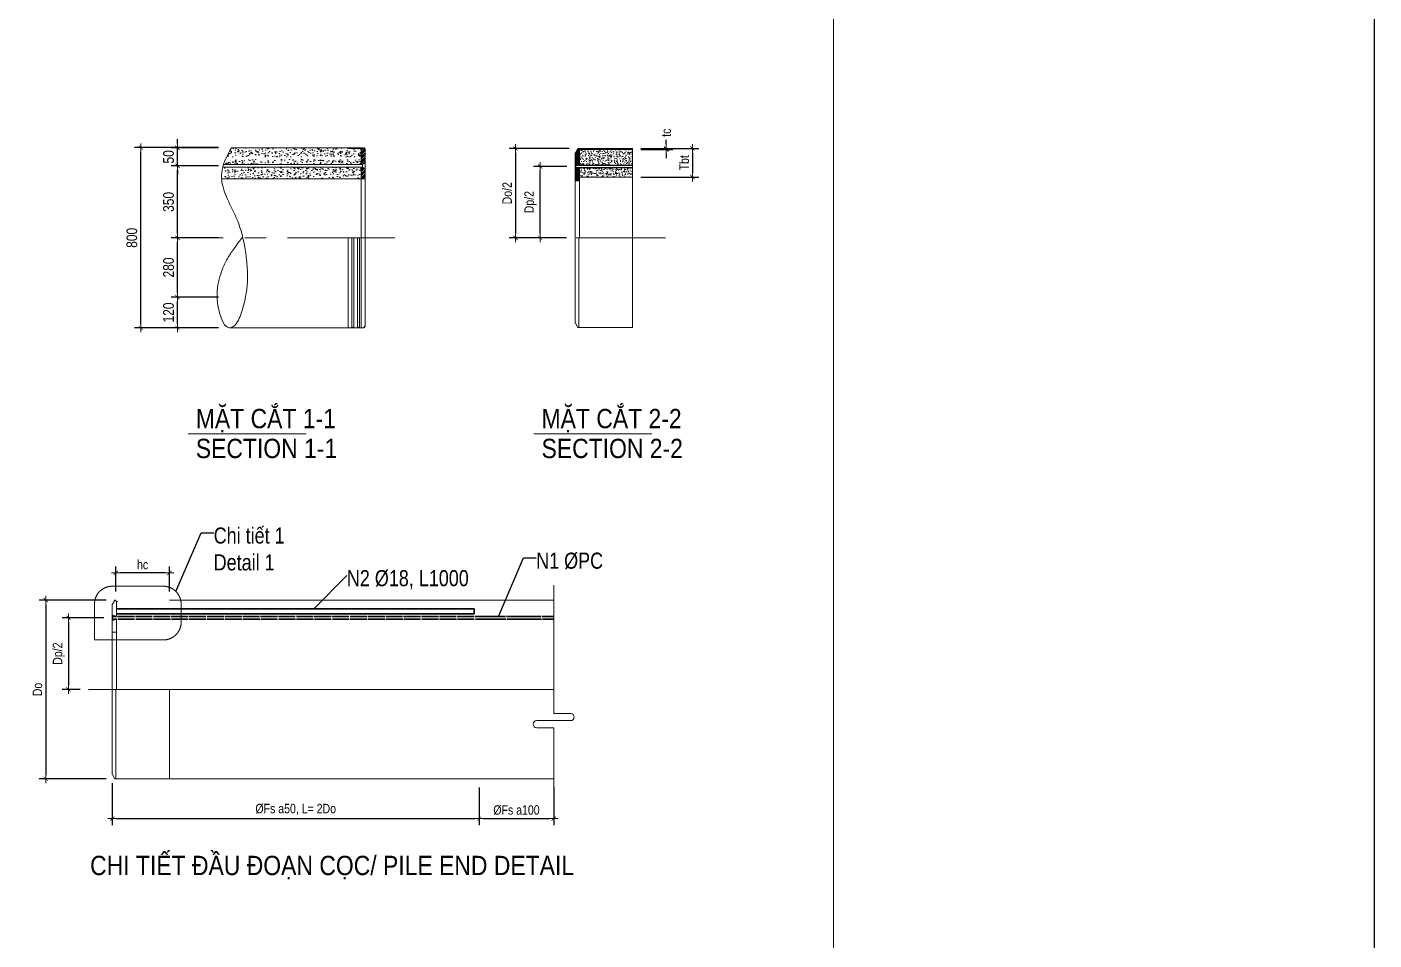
# Model space of a CAD drawing. Header units: millimetres. Extents: x -2123450 to -961021, y -260876 to 649159.
# Drawn here: x -1603389 to -1571989, y -90644 to -69372 of the extents above; entities that cross this region are included whole.
import ezdxf
from ezdxf.enums import TextEntityAlignment as Align

# ---------------------------------------------------------------- set-up
doc = ezdxf.new("R2010")
doc.units = ezdxf.units.MM
doc.header["$LTSCALE"] = 1000
doc.header["$MEASUREMENT"] = 0
doc.header["$PDMODE"] = 66
for name, pattern in [('CENTER2', [1.125, 0.75, -0.125, 0.125, -0.125]), ('CENTERX2', [4, 2.5, -0.5, 0.5, -0.5]), ('HIDDEN', [0.375, 0.25, -0.125]), ('HIDDEN2', [4.7625, 3.175, -1.5875])]:
    doc.linetypes.add(name, pattern=pattern)
doc.layers.get('0').update_dxf_attribs({"linetype": 'CONTINUOUS'})
doc.layers.get('DEFPOINTS').update_dxf_attribs({"linetype": 'CONTINUOUS'})
for name, color, linetype, lineweight in [('1.NET BAO-F', 3, 'CONTINUOUS', 20), ('4.DIM-F', 1, 'CONTINUOUS', 15), ('9.NET MANH-F', 9, 'CONTINUOUS', 15), ('NDC_S_AXIS', 5, 'CENTER2', 15), ('NDC_S_BREAK-LINE', 1, 'CONTINUOUS', 15), ('NDC_S_CONTINUOUS', 3, 'CONTINUOUS', 20), ('NDC_S_DIM', 1, 'CONTINUOUS', 9), ('NDC_S_HATCH MATERIAL', 8, 'CONTINUOUS', 13), ('NDC_S_REBAR', 4, 'CONTINUOUS', 35), ('NDC_S_VN TEXT', 7, 'CONTINUOUS', 9), ('Thep', 1, 'CONTINUOUS', 30), ('Thep dai', 3, 'CONTINUOUS', 30)]:
    doc.layers.add(name, color=color, linetype=linetype, lineweight=lineweight)
doc.layers.add('NDC_S-COLUMN', color=3, linetype='CONTINUOUS')
doc.styles.add('NDC_ARIAL', font='arial.ttf', dxfattribs={"width": 0.8})
doc.dimstyles.new('DIM', dxfattribs={"dimtxt": 0.03, "dimasz": 0.035, "dimexe": 0.03, "dimexo": 0.03, "dimgap": 0.005, "dimtad": 1, "dimdec": 0, "dimlfac": 10000, "dimzin": 0, "dimdsep": 46, "dimtxsty": 'NDC_ARIAL', "dimblk": 'DOTSMALL', "dimcen": 0.05, "dimclrd": 1, "dimclre": 1, "dimadec": 0, "dimazin": 0, "dimtfac": 1, "dimtdec": 0, "dimtofl": 0, "dimtmove": 0, "dimatfit": 3, "dimfxl": 0.03, "dimtolj": 1, "dimtzin": 0, "dimarcsym": 0})
doc.dimstyles.new('NDC_1-100', dxfattribs={"dimscale": 100, "dimtxt": 2.2, "dimasz": 1, "dimexe": 1.5, "dimexo": 2, "dimgap": 0.8, "dimtad": 1, "dimdec": 0, "dimdsep": 46, "dimtxsty": 'NDC_ARIAL', "dimblk": 'DIMMARK', "dimcen": 49999.938995, "dimdle": 1.5, "dimclrd": 1, "dimclre": 1, "dimclrt": 3, "dimadec": 0, "dimazin": 0, "dimtfac": 1, "dimtdec": 0, "dimtix": 1, "dimtmove": 2, "dimatfit": 3, "dimfxl": 1, "dimarcsym": 0})
doc.dimstyles.new('NDC_1-25(25)', dxfattribs={"dimscale": 100, "dimtxt": 2.5, "dimasz": 1, "dimexe": 1.5, "dimexo": 0, "dimgap": 0.8, "dimtad": 1, "dimdec": 0, "dimlfac": 0.25, "dimdsep": 46, "dimtxsty": 'NDC_ARIAL', "dimblk": 'DIMMARK', "dimcen": 49999.938995, "dimdle": 1.5, "dimclrd": 1, "dimclre": 1, "dimclrt": 3, "dimadec": 0, "dimazin": 0, "dimtfac": 1, "dimtdec": 0, "dimtix": 1, "dimtmove": 2, "dimatfit": 3, "dimfxl": 1, "dimarcsym": 0})
pattern_1 = [(50, (-1810031.6, -92172.24), (214.93242, -18.80415), [22.47432, -247.21747]), (355, (-1810031.6, -92172.24), (-41.57788, 225.40004), [17.97945, -197.77397]), (100.4514, (-1810013.7, -92173.81), (173.3547, 206.59575), [19.10023, -210.10252]), (46.1842, (-1810031.6, -92112.3), (319.80682, -49.59902), [33.71147, -370.8262]), (96.6356, (-1810004.95, -92116.45), (280.0787, 291.90176), [28.65034, -315.1537]), (351.1842, (-1810031.6, -92112.3), (280.0785, 291.902), [26.9692, -296.66096]), (21, (-1810001.64, -92127.3), (178.8677, -120.64778), [22.47432, -247.21747]), (326, (-1810001.64, -92127.3), (72.91127, 217.29667), [17.97945, -197.77397]), (71.4514, (-1809986.73, -92137.35), (251.77904, 96.6487), [19.10023, -210.10252]), (37.5, (-1810031.6, -92172.245), (3.643792, 99.754151), [0, -195.37671, 0, -200.77055, 0, -198.523116]), (7.5, (-1810031.6, -92172.24), (78.83077, 118.18844), [0, -114.46918, 0, -190.88185, 0, -75.66353]), (327.5, (-1810098.425, -92172.245), (159.963915, -6.758737), [0, -74.91438, 0, -233.73288, 0, -310.14555]), (317.5, (-1810128.39, -92172.24), (174.75613, 29.99721), [0, -97.3887, 0, -155.2226, 0, -220.24829])]
pattern_2 = [(45, (-3341113.17, 510507.024), (-49.7184456, 49.7184456), []), (45, (-3341096.6, 510507.024), (-49.7184456, 49.7184456), []), (45, (-3341080.026, 510507.024), (-49.7184456, 49.7184456), []), (45, (-3341063.45, 510507.024), (-49.7184456, 49.7184456), [])]

# ---------------------------------------------------------------- blocks, each defined once
blk = doc.blocks.new('_DotSmall')
at = {"color": 0, "linetype": 'ByBlock', "lineweight": 9, "const_width": 0.5}
blk.add_lwpolyline([(-0.0625, 0, 1), (0.0625, 0, 1)], format="xyb", close=True, dxfattribs=at)
blk = doc.blocks.new('DIMMARK')
at = {"layer": 'NDC_S_DIM', "color": 1}
blk.add_line((-1.5, 0), (1, 0), dxfattribs=at)
at = {"layer": 'NDC_S_DIM', "color": 2, "const_width": 0.15}
blk.add_lwpolyline([(-0.5, -0.5), (0.5, 0.5)], dxfattribs=at)
blk = doc.blocks.new('*D1324')
at = {"layer": 'DEFPOINTS', "color": 0, "transparency": 16777216}
for p in [(-1601318, -82091), (-1601318, -82723), (-1600068, -82723)]:
    blk.add_point(p, dxfattribs=at)
at = {"layer": 'NDC_S_DIM', "color": 1, "lineweight": -2, "transparency": 16777216}
for p, q in [((-1601318, -82523), (-1601318, -81941)), ((-1600068, -82523), (-1600068, -81941)), ((-1600168, -82091), (-1601218, -82091))]:
    blk.add_line(p, q, dxfattribs=at)
at = {"layer": 'NDC_S_DIM', "color": 1, "lineweight": -2, "transparency": 16777216, "xscale": 100, "yscale": 100, "zscale": 100, "rotation": 180}
blk.add_blockref('DIMMARK', (-1601318, -82091), dxfattribs=at)
at = {"layer": 'NDC_S_DIM', "color": 1, "lineweight": -2, "transparency": 16777216, "xscale": 100, "yscale": 100, "zscale": 100}
blk.add_blockref('DIMMARK', (-1600068, -82091), dxfattribs=at)
at = {"layer": 'NDC_S_DIM', "color": 3, "transparency": 16777216, "insert": (-1600693, -81900), "char_height": 220, "attachment_point": 5, "style": 'NDC_ARIAL'}
blk.add_mtext('hc', dxfattribs=at)
blk = doc.blocks.new('*D1325')
at = {"layer": 'DEFPOINTS', "color": 0, "transparency": 16777216}
for p in [(-1601401, -86789), (-1592847, -86889), (-1592847, -87816)]:
    blk.add_point(p, dxfattribs=at)
at = {"layer": 'NDC_S_DIM', "color": 1, "lineweight": -2, "transparency": 16777216}
for p, q in [((-1601401, -86989), (-1601401, -87966)), ((-1592847, -87089), (-1592847, -87966)), ((-1601301, -87816), (-1592947, -87816))]:
    blk.add_line(p, q, dxfattribs=at)
at = {"layer": 'NDC_S_DIM', "color": 1, "lineweight": -2, "transparency": 16777216, "xscale": 100, "yscale": 100, "zscale": 100, "rotation": 180}
blk.add_blockref('DIMMARK', (-1601401, -87816), dxfattribs=at)
at = {"layer": 'NDC_S_DIM', "color": 1, "lineweight": -2, "transparency": 16777216, "xscale": 100, "yscale": 100, "zscale": 100}
blk.add_blockref('DIMMARK', (-1592847, -87816), dxfattribs=at)
at = {"layer": 'NDC_S_DIM', "color": 3, "transparency": 16777216, "insert": (-1597124, -87601), "char_height": 220, "attachment_point": 5, "style": 'NDC_ARIAL'}
blk.add_mtext('ØFs a50, L= 2Do', dxfattribs=at)
blk = doc.blocks.new('*D1326')
at = {"layer": 'DEFPOINTS', "color": 0, "transparency": 16777216}
for p in [(-1592847, -86889), (-1591111, -86889), (-1591111, -87816)]:
    blk.add_point(p, dxfattribs=at)
at = {"layer": 'NDC_S_DIM', "color": 1, "lineweight": -2, "transparency": 16777216}
for p, q in [((-1592847, -87089), (-1592847, -87966)), ((-1591111, -87089), (-1591111, -87966)), ((-1592747, -87816), (-1591211, -87816))]:
    blk.add_line(p, q, dxfattribs=at)
at = {"layer": 'NDC_S_DIM', "color": 1, "lineweight": -2, "transparency": 16777216, "xscale": 100, "yscale": 100, "zscale": 100, "rotation": 180}
blk.add_blockref('DIMMARK', (-1592847, -87816), dxfattribs=at)
at = {"layer": 'NDC_S_DIM', "color": 1, "lineweight": -2, "transparency": 16777216, "xscale": 100, "yscale": 100, "zscale": 100}
blk.add_blockref('DIMMARK', (-1591111, -87816), dxfattribs=at)
at = {"layer": 'NDC_S_DIM', "color": 3, "transparency": 16777216, "insert": (-1591979, -87618), "char_height": 220, "attachment_point": 5, "style": 'NDC_ARIAL'}
blk.add_mtext('ØFs a100', dxfattribs=at)
blk = doc.blocks.new('*D1327')
at = {"layer": 'DEFPOINTS', "color": 0, "transparency": 16777216}
for p in [(-1601343, -82723), (-1602952, -86889), (-1601343, -86889)]:
    blk.add_point(p, dxfattribs=at)
at = {"layer": 'NDC_S_DIM', "color": 1, "lineweight": -2, "transparency": 16777216}
for p, q in [((-1601543, -82723), (-1603102, -82723)), ((-1602952, -82823), (-1602952, -86789)), ((-1601543, -86889), (-1603102, -86889))]:
    blk.add_line(p, q, dxfattribs=at)
at = {"layer": 'NDC_S_DIM', "color": 1, "lineweight": -2, "transparency": 16777216, "xscale": 100, "yscale": 100, "zscale": 100}
for p, rotation in [((-1602952, -82723), 90), ((-1602952, -86889), 270)]:
    blk.add_blockref('DIMMARK', p, dxfattribs=dict(at, rotation=rotation))
at = {"layer": 'NDC_S_DIM', "color": 3, "transparency": 16777216, "insert": (-1603143, -84806), "char_height": 220, "attachment_point": 5, "rotation": 90, "style": 'NDC_ARIAL'}
blk.add_mtext('Do', dxfattribs=at)
blk = doc.blocks.new('*D1328')
at = {"layer": 'DEFPOINTS', "color": 0, "transparency": 16777216}
for p in [(-1601397, -83138), (-1602421, -84806), (-1601952, -84806)]:
    blk.add_point(p, dxfattribs=at)
at = {"layer": 'NDC_S_DIM', "color": 1, "lineweight": -2, "transparency": 16777216}
for p, q in [((-1601597, -83138), (-1602571, -83138)), ((-1602421, -83238), (-1602421, -84706)), ((-1602152, -84806), (-1602571, -84806))]:
    blk.add_line(p, q, dxfattribs=at)
at = {"layer": 'NDC_S_DIM', "color": 1, "lineweight": -2, "transparency": 16777216, "xscale": 100, "yscale": 100, "zscale": 100}
for p, rotation in [((-1602421, -83138), 90), ((-1602421, -84806), 270)]:
    blk.add_blockref('DIMMARK', p, dxfattribs=dict(at, rotation=rotation))
at = {"layer": 'NDC_S_DIM', "color": 3, "transparency": 16777216, "insert": (-1602643, -83972), "char_height": 220, "attachment_point": 5, "rotation": 90, "style": 'NDC_ARIAL'}
blk.add_mtext('Dp/2', dxfattribs=at)
blk = doc.blocks.new('CHI TIET DAU DOAN COC TOLE PHANG')
at = {"linetype": 'HIDDEN2', "ltscale": 0.2}
blk.add_lwpolyline([(0.209, 0.2885), (0.0663, 0.2885, 0.414214), (0.0163, 0.2385), (0.0163, 0.1383), (0.209, 0.1383, 0.414214), (0.259, 0.1883), (0.259, 0.2385, 0.414214)], format="xyb", close=True, dxfattribs=at)
at = {"layer": 'NDC_S_AXIS', "linetype": 'CENTERX2'}
for p, q in [((0.3192, 0), (0, 0)), ((1.301, 0), (0.3192, 0))]:
    blk.add_line(p, q, dxfattribs=at)
at = {"layer": 'NDC_S_BREAK-LINE'}
blk.add_lwpolyline([(1.301, 0.2915), (1.301, -0.0672), (1.3485, -0.0672, -1), (1.3485, -0.0872), (1.301, -0.0872), (1.2534, -0.0872, 1), (1.2534, -0.1072), (1.301, -0.1072), (1.301, -0.2909)], format="xyb", dxfattribs=at)
at = {"layer": 'NDC_S_CONTINUOUS'}
for p, q in [((0.0782, 0.2035), (0.0782, 0.247)), ((0.2262, 0.25), (1.301, 0.25)), ((0.0712, 0.2065), (0.0662, 0.2065)), ((0.0712, 0.1935), (0.0662, 0.1935)), ((0.0712, 0.2065), (0.0712, 0.2045)), ((0.0712, 0.2045), (0.0782, 0.2045)), ((0.0712, 0.1955), (0.0712, 0.1935)), ((0.0712, 0.1955), (0.0782, 0.1955)), ((0.0782, 0.1965), (0.0782, 0)), ((0.0782, 0.16), (0.0662, 0.16)), ((0.0762, 0), (0.0762, -0.25)), ((0.2262, 0), (0.2262, -0.25)), ((0.0762, -0.25), (0.2262, -0.25)), ((0.2262, -0.25), (1.301, -0.25))]:
    blk.add_line(p, q, dxfattribs=at)
blk.add_lwpolyline([(0.0762, -0.248), (0.0762, -0.25), (0.0732, -0.25), (0.0672, -0.238), (0.0662, -0.238), (0.0662, 0.238), (0.0672, 0.238), (0.0732, 0.25), (0.0762, 0.25), (0.0762, 0.247)], dxfattribs=at)
at = {"layer": 'NDC_S_REBAR'}
for p, q in [((0.0702, 0.2035), (0.0782, 0.2035)), ((0.0702, 0.1965), (0.0788, 0.1965)), ((0.0813, 0.2035), (0.1283, 0.2035)), ((0.0818, 0.1965), (0.1288, 0.1965)), ((0.1313, 0.2035), (0.1783, 0.2035)), ((0.1318, 0.1965), (0.1788, 0.1965)), ((0.1813, 0.2035), (0.2262, 0.2035)), ((0.1818, 0.1965), (0.2262, 0.1965)), ((0.2262, 0.2035), (0.2283, 0.2035)), ((0.2262, 0.1965), (0.2288, 0.1965)), ((0.2313, 0.2035), (0.2783, 0.2035)), ((0.2318, 0.1965), (0.2788, 0.1965)), ((0.2813, 0.2035), (0.3283, 0.2035)), ((0.2818, 0.1965), (0.3288, 0.1965)), ((0.3313, 0.2035), (0.3783, 0.2035)), ((0.3318, 0.1965), (0.3788, 0.1965)), ((0.3813, 0.2035), (0.4283, 0.2035)), ((0.3818, 0.1965), (0.4288, 0.1965)), ((0.4313, 0.2035), (0.4783, 0.2035)), ((0.4318, 0.1965), (0.4788, 0.1965)), ((0.4813, 0.2035), (0.5283, 0.2035)), ((0.4818, 0.1965), (0.5288, 0.1965)), ((0.5313, 0.2035), (0.5783, 0.2035)), ((0.5318, 0.1965), (0.5788, 0.1965)), ((0.5813, 0.2035), (0.6283, 0.2035)), ((0.5818, 0.1965), (0.6288, 0.1965)), ((0.6313, 0.2035), (0.6783, 0.2035)), ((0.6318, 0.1965), (0.6788, 0.1965)), ((0.6813, 0.2035), (0.7283, 0.2035)), ((0.6818, 0.1965), (0.7288, 0.1965)), ((0.7313, 0.2035), (0.7783, 0.2035)), ((0.7318, 0.1965), (0.7788, 0.1965)), ((0.7813, 0.2035), (0.8283, 0.2035)), ((0.7818, 0.1965), (0.8288, 0.1965)), ((0.8313, 0.2035), (0.8783, 0.2035)), ((0.8318, 0.1965), (0.8788, 0.1965)), ((0.8813, 0.2035), (0.9283, 0.2035)), ((0.8818, 0.1965), (0.9288, 0.1965)), ((0.9313, 0.2035), (0.9783, 0.2035)), ((0.9318, 0.1965), (0.9788, 0.1965)), ((0.9813, 0.2035), (1.0283, 0.2035)), ((0.9818, 0.1965), (1.0288, 0.1965)), ((1.0313, 0.2035), (1.0783, 0.2035)), ((1.0318, 0.1965), (1.0788, 0.1965)), ((1.0813, 0.2035), (1.1659, 0.2035)), ((1.0818, 0.1965), (1.1668, 0.1965)), ((1.1689, 0.2035), (1.2659, 0.2035)), ((1.1698, 0.1965), (1.2668, 0.1965)), ((1.2689, 0.2035), (1.301, 0.2035)), ((1.2698, 0.1965), (1.301, 0.1965))]:
    blk.add_line(p, q, dxfattribs=at)
blk.add_ellipse((0.0686, 0.2), major_axis=(0, 0.0055), ratio=0.363902, start_param=5.391025, end_param=10.293338, dxfattribs=at)
blk = doc.blocks.new('thep gia cuong')
at = {"layer": 'NDC_S_REBAR'}
blk.add_lwpolyline([(0, -0.014), (1, -0.014), (1, 0), (0, 0)], dxfattribs=at)
blk = doc.blocks.new('*D1256')
at = {"layer": 'DEFPOINTS', "color": 0, "transparency": 16777216}
for p in [(-1600735, -72184), (-1598921, -72184), (-1598921, -76384)]:
    blk.add_point(p, dxfattribs=at)
at = {"layer": 'NDC_S_DIM', "color": 1, "lineweight": -2, "transparency": 16777216}
for p, q in [((-1598921, -72184), (-1600885, -72184)), ((-1600735, -76284), (-1600735, -72284)), ((-1598921, -76384), (-1600885, -76384))]:
    blk.add_line(p, q, dxfattribs=at)
at = {"layer": 'NDC_S_DIM', "color": 1, "lineweight": -2, "transparency": 16777216, "xscale": 100, "yscale": 100, "zscale": 100}
for p, rotation in [((-1600735, -72184), 90), ((-1600735, -76384), 270)]:
    blk.add_blockref('DIMMARK', p, dxfattribs=dict(at, rotation=rotation))
at = {"layer": 'NDC_S_DIM', "color": 3, "lineweight": 100, "transparency": 16777216, "insert": (-1600943, -74284), "char_height": 250, "attachment_point": 5, "rotation": 90, "style": 'NDC_ARIAL'}
blk.add_mtext('800', dxfattribs=at)
blk = doc.blocks.new('*D1257')
at = {"layer": 'DEFPOINTS', "color": 0, "transparency": 16777216}
for p in [(-1599880, -75664), (-1598921, -75664), (-1598921, -76384)]:
    blk.add_point(p, dxfattribs=at)
at = {"layer": 'NDC_S_DIM', "color": 1, "lineweight": -2, "transparency": 16777216}
for p, q in [((-1598921, -75664), (-1600030, -75664)), ((-1599880, -76284), (-1599880, -75764)), ((-1598921, -76384), (-1600030, -76384))]:
    blk.add_line(p, q, dxfattribs=at)
at = {"layer": 'NDC_S_DIM', "color": 1, "lineweight": -2, "transparency": 16777216, "xscale": 100, "yscale": 100, "zscale": 100}
for p, rotation in [((-1599880, -75664), 90), ((-1599880, -76384), 270)]:
    blk.add_blockref('DIMMARK', p, dxfattribs=dict(at, rotation=rotation))
at = {"layer": 'NDC_S_DIM', "color": 3, "lineweight": 100, "transparency": 16777216, "insert": (-1600088, -76024), "char_height": 250, "attachment_point": 5, "rotation": 90, "style": 'NDC_ARIAL'}
blk.add_mtext('120', dxfattribs=at)
blk = doc.blocks.new('*D1258')
at = {"layer": 'DEFPOINTS', "color": 0, "transparency": 16777216}
for p in [(-1599880, -74286), (-1598921, -74286), (-1598921, -75664)]:
    blk.add_point(p, dxfattribs=at)
at = {"layer": 'NDC_S_DIM', "color": 1, "lineweight": -2, "transparency": 16777216}
for p, q in [((-1598921, -74286), (-1600030, -74286)), ((-1599880, -75564), (-1599880, -74386)), ((-1598921, -75664), (-1600030, -75664))]:
    blk.add_line(p, q, dxfattribs=at)
at = {"layer": 'NDC_S_DIM', "color": 1, "lineweight": -2, "transparency": 16777216, "xscale": 100, "yscale": 100, "zscale": 100}
for p, rotation in [((-1599880, -74286), 90), ((-1599880, -75664), 270)]:
    blk.add_blockref('DIMMARK', p, dxfattribs=dict(at, rotation=rotation))
at = {"layer": 'NDC_S_DIM', "color": 3, "lineweight": 100, "transparency": 16777216, "insert": (-1600088, -74975), "char_height": 250, "attachment_point": 5, "rotation": 90, "style": 'NDC_ARIAL'}
blk.add_mtext('280', dxfattribs=at)
blk = doc.blocks.new('*D1259')
at = {"layer": 'DEFPOINTS', "color": 0, "transparency": 16777216}
for p in [(-1599880, -72609), (-1598921, -72609), (-1598921, -74286)]:
    blk.add_point(p, dxfattribs=at)
at = {"layer": 'NDC_S-COLUMN', "color": 1, "lineweight": -2, "transparency": 16777216}
for p, q in [((-1598921, -72609), (-1600030, -72609)), ((-1599880, -74186), (-1599880, -72709)), ((-1598921, -74286), (-1600030, -74286))]:
    blk.add_line(p, q, dxfattribs=at)
at = {"layer": 'NDC_S-COLUMN', "color": 1, "lineweight": -2, "transparency": 16777216, "xscale": 100, "yscale": 100, "zscale": 100}
for p, rotation in [((-1599880, -72609), 90), ((-1599880, -74286), 270)]:
    blk.add_blockref('DIMMARK', p, dxfattribs=dict(at, rotation=rotation))
at = {"layer": 'NDC_S-COLUMN', "color": 3, "transparency": 16777216, "insert": (-1600088, -73448), "char_height": 250, "attachment_point": 5, "rotation": 90, "style": 'NDC_ARIAL'}
blk.add_mtext('350', dxfattribs=at)
blk = doc.blocks.new('*D1260')
at = {"layer": 'DEFPOINTS', "color": 0, "transparency": 16777216}
for p in [(-1599880, -72187), (-1598921, -72187), (-1598921, -72609)]:
    blk.add_point(p, dxfattribs=at)
at = {"layer": 'NDC_S-COLUMN', "color": 1, "lineweight": -2, "transparency": 16777216}
for p, q in [((-1598921, -72187), (-1600030, -72187)), ((-1599880, -72087), (-1599880, -71987)), ((-1599880, -72609), (-1599880, -72187)), ((-1598921, -72609), (-1600030, -72609)), ((-1599880, -72709), (-1599880, -72809))]:
    blk.add_line(p, q, dxfattribs=at)
at = {"layer": 'NDC_S-COLUMN', "color": 1, "lineweight": -2, "transparency": 16777216, "xscale": 100, "yscale": 100, "zscale": 100}
for p, rotation in [((-1599880, -72187), 270), ((-1599880, -72609), 90)]:
    blk.add_blockref('DIMMARK', p, dxfattribs=dict(at, rotation=rotation))
at = {"layer": 'NDC_S-COLUMN', "color": 3, "transparency": 16777216, "insert": (-1600088, -72398), "char_height": 250, "attachment_point": 5, "rotation": 90, "style": 'NDC_ARIAL'}
blk.add_mtext('50', dxfattribs=at)
blk = doc.blocks.new('*D1271')
at = {"layer": 'DEFPOINTS', "color": 0, "transparency": 16777216}
for p in [(-1590551, -72203), (-1592001, -74286), (-1590610, -74286)]:
    blk.add_point(p, dxfattribs=at)
at = {"layer": 'NDC_S_DIM', "color": 1, "lineweight": -2, "transparency": 16777216}
for p, q in [((-1590751, -72203), (-1592151, -72203)), ((-1592001, -72303), (-1592001, -74186)), ((-1590810, -74286), (-1592151, -74286))]:
    blk.add_line(p, q, dxfattribs=at)
at = {"layer": 'NDC_S_DIM', "color": 1, "lineweight": -2, "transparency": 16777216, "xscale": 100, "yscale": 100, "zscale": 100}
for p, rotation in [((-1592001, -72203), 90), ((-1592001, -74286), 270)]:
    blk.add_blockref('DIMMARK', p, dxfattribs=dict(at, rotation=rotation))
at = {"layer": 'NDC_S_DIM', "color": 3, "transparency": 16777216, "insert": (-1592195, -73245), "char_height": 220, "attachment_point": 5, "rotation": 90, "style": 'NDC_ARIAL'}
blk.add_mtext('Do/2', dxfattribs=at)
blk = doc.blocks.new('*D1272')
at = {"layer": 'DEFPOINTS', "color": 0, "transparency": 16777216}
for p in [(-1591429, -72619), (-1590606, -72619), (-1590610, -74286)]:
    blk.add_point(p, dxfattribs=at)
at = {"layer": 'NDC_S_DIM', "color": 1, "lineweight": -2, "transparency": 16777216}
for p, q in [((-1590806, -72619), (-1591579, -72619)), ((-1591429, -74186), (-1591429, -72719)), ((-1590810, -74286), (-1591579, -74286))]:
    blk.add_line(p, q, dxfattribs=at)
at = {"layer": 'NDC_S_DIM', "color": 1, "lineweight": -2, "transparency": 16777216, "xscale": 100, "yscale": 100, "zscale": 100}
for p, rotation in [((-1591429, -72619), 90), ((-1591429, -74286), 270)]:
    blk.add_blockref('DIMMARK', p, dxfattribs=dict(at, rotation=rotation))
at = {"layer": 'NDC_S_DIM', "color": 3, "transparency": 16777216, "insert": (-1591652, -73453), "char_height": 220, "attachment_point": 5, "rotation": 90, "style": 'NDC_ARIAL'}
blk.add_mtext('Dp/2', dxfattribs=at)
blk = doc.blocks.new('*D1273')
at = {"layer": 'DEFPOINTS', "color": 0, "transparency": 16777216}
for p in [(-1589276, -72203), (-1589276, -72228), (-1588487, -72228)]:
    blk.add_point(p, dxfattribs=at)
at = {"layer": 'NDC_S_DIM', "color": 1, "lineweight": -2, "transparency": 16777216}
for p, q in [((-1589076, -72203), (-1588337, -72203)), ((-1588487, -72103), (-1588487, -72003)), ((-1588487, -72203), (-1588487, -72228)), ((-1589076, -72228), (-1588337, -72228)), ((-1588487, -72328), (-1588487, -72428))]:
    blk.add_line(p, q, dxfattribs=at)
at = {"layer": 'NDC_S_DIM', "color": 1, "lineweight": -2, "transparency": 16777216, "xscale": 100, "yscale": 100, "zscale": 100}
for p, rotation in [((-1588487, -72203), 270), ((-1588487, -72228), 90)]:
    blk.add_blockref('DIMMARK', p, dxfattribs=dict(at, rotation=rotation))
at = {"layer": 'NDC_S_DIM', "color": 3, "transparency": 16777216, "insert": (-1588487, -71836), "char_height": 220, "attachment_point": 5, "rotation": 90, "style": 'NDC_ARIAL'}
blk.add_mtext('tc', dxfattribs=at)
blk = doc.blocks.new('*D1274')
at = {"layer": 'DEFPOINTS', "color": 0, "transparency": 16777216}
for p in [(-1589276, -72203), (-1589276, -72870), (-1587876, -72870)]:
    blk.add_point(p, dxfattribs=at)
at = {"layer": 'NDC_S_DIM', "color": 1, "lineweight": -2, "transparency": 16777216}
for p, q in [((-1589076, -72203), (-1587726, -72203)), ((-1587876, -72303), (-1587876, -72770)), ((-1589076, -72870), (-1587726, -72870))]:
    blk.add_line(p, q, dxfattribs=at)
at = {"layer": 'NDC_S_DIM', "color": 1, "lineweight": -2, "transparency": 16777216, "xscale": 100, "yscale": 100, "zscale": 100}
for p, rotation in [((-1587876, -72203), 90), ((-1587876, -72870), 270)]:
    blk.add_blockref('DIMMARK', p, dxfattribs=dict(at, rotation=rotation))
at = {"layer": 'NDC_S_DIM', "color": 3, "transparency": 16777216, "insert": (-1588068, -72536), "char_height": 220, "attachment_point": 5, "rotation": 90, "style": 'NDC_ARIAL'}
blk.add_mtext('Tbt', dxfattribs=at)
blk = doc.blocks.new('daucocmangxong 3.0')
at = {"layer": 'NDC_S_AXIS', "linetype": 'HIDDEN', "ltscale": 0.001}
blk.add_line((0.093, 0.25), (-0.2262, 0.25), dxfattribs=at)
at = {"layer": 'NDC_S_CONTINUOUS'}
for p, q in [((-0.148, 0.497), (-0.148, 0.4535)), ((0, 0.5), (0, 0)), ((-0.155, 0.4565), (-0.16, 0.4565)), ((-0.155, 0.4565), (-0.155, 0.4545)), ((-0.155, 0.4545), (-0.148, 0.4545)), ((-0.155, 0.4435), (-0.16, 0.4435)), ((-0.155, 0.4455), (-0.155, 0.4435)), ((-0.155, 0.4455), (-0.148, 0.4455)), ((-0.148, 0.4465), (-0.148, 0.25)), ((-0.148, 0.42), (0, 0.42)), ((-0.148, 0.41), (-0.16, 0.41)), ((-0.15, 0.25), (-0.15, 0)), ((-0.15, 0), (0, 0))]:
    blk.add_line(p, q, dxfattribs=at)
blk.add_lwpolyline([(-0.15, 0.002), (-0.15, 0), (-0.153, 0), (-0.159, 0.012), (-0.16, 0.012), (-0.16, 0.488), (-0.159, 0.488), (-0.153, 0.5), (-0.15, 0.5), (-0.15, 0.497)], dxfattribs=at)
blk.add_arc((-0.148, 0.497), 0.003, 270, 0, dxfattribs=at)
at = {"layer": 'Thep'}
for p, q in [((-0.156, 0.4535), (0, 0.4535)), ((-0.156, 0.4465), (0, 0.4465))]:
    blk.add_line(p, q, dxfattribs=at)
blk.add_ellipse((-0.1575, 0.45), major_axis=(0, 0.0055), ratio=0.363902, start_param=5.391025, end_param=10.293338, dxfattribs=at)

msp = doc.modelspace()

# ---------------------------------------------------------------- hatches: boundary and pattern name
at = {"layer": 'NDC_S_HATCH MATERIAL'}
h = msp.add_hatch(dxfattribs=at)
h.set_pattern_fill('AR-CONC', color=256, scale=29.965753, style=0)
h.set_pattern_definition(pattern_1)
edge = h.paths.add_edge_path()
edge.add_ellipse((-1595659.61, -72175.95), major_axis=(-38.51, 0), ratio=0.86455331, start_angle=50.284863, end_angle=129.715137, ccw=False)
edge.add_line((-1595684.22, -72201.56), (-1595767.11, -72201.56))
edge.add_ellipse((-1595791.72, -72175.95), major_axis=(-38.51, 0), ratio=0.86455331, start_angle=50.284863, end_angle=129.715137, ccw=False)
edge.add_line((-1595816.33, -72201.56), (-1595898.8, -72201.56))
edge.add_line((-1595898.8, -72201.56), (-1595898.8, -72188.89))
edge.add_line((-1595898.8, -72188.89), (-1598624.39, -72187.37))
edge.add_line((-1598624.39, -72187.37), (-1598736.44, -72398.65))
edge.add_line((-1598736.44, -72398.65), (-1595599.14, -72398.65))
edge.add_line((-1595599.14, -72398.65), (-1595599.14, -72234.36))
edge.add_line((-1595599.14, -72234.36), (-1595631.9, -72201.56))
edge.add_line((-1595631.9, -72201.56), (-1595635, -72201.56))
at = {"layer": 'NDC_S_HATCH MATERIAL', "ltscale": 10}
h = msp.add_hatch(dxfattribs=at)
h.set_pattern_fill('ANSI34', color=256, scale=59.931507, style=0)
h.set_pattern_definition([(45, (-1814119.493, -153991.22), (-31.783481, 31.783481), []), (45, (-1814108.9, -153991.22), (-31.783481, 31.783481), []), (45, (-1814098.304, -153991.22), (-31.783481, 31.783481), []), (45, (-1814087.71, -153991.22), (-31.783481, 31.783481), [])])
edge = h.paths.add_edge_path()
edge.add_line((-1595589.42, -72188.89), (-1595599.14, -72188.89))
edge.add_line((-1595599.14, -72188.89), (-1595638.46, -72188.89))
edge.add_ellipse((-1595659.61, -72170.96), major_axis=(29.62, 0), ratio=0.86455331, start_angle=224.427004, end_angle=315.572996, ccw=False)
edge.add_line((-1595680.77, -72188.89), (-1595770.57, -72188.89))
edge.add_ellipse((-1595791.72, -72170.96), major_axis=(29.62, 0), ratio=0.86455331, start_angle=224.427004, end_angle=315.572996, ccw=False)
edge.add_line((-1595812.88, -72188.89), (-1595898.8, -72188.89))
edge.add_line((-1595898.8, -72188.89), (-1595898.8, -72201.56))
edge.add_line((-1595898.8, -72201.56), (-1595816.33, -72201.56))
edge.add_ellipse((-1595791.72, -72175.95), major_axis=(-38.51, 0), ratio=0.86455331, start_angle=50.284863, end_angle=129.715137)
edge.add_line((-1595767.11, -72201.56), (-1595684.22, -72201.56))
edge.add_ellipse((-1595659.61, -72175.95), major_axis=(-38.51, 0), ratio=0.86455331, start_angle=50.284863, end_angle=129.715137)
edge.add_line((-1595635, -72201.56), (-1595599.14, -72201.56))
edge.add_line((-1595599.14, -72201.56), (-1595589.42, -72201.56))
edge.add_line((-1595589.42, -72201.56), (-1595589.42, -72188.89))
at = {"layer": 'NDC_S_HATCH MATERIAL'}
h = msp.add_hatch(dxfattribs=at)
h.set_pattern_fill('ANSI34', color=256, scale=93.75, style=0)
h.set_pattern_definition(pattern_2)
edge = h.paths.add_edge_path()
edge.add_line((-1595509.24, -72229.59), (-1595538.74, -72188.89))
edge.add_line((-1595538.74, -72188.89), (-1595589.42, -72188.89))
edge.add_line((-1595589.42, -72188.89), (-1595589.42, -72201.56))
edge.add_line((-1595589.42, -72201.56), (-1595599.14, -72201.56))
edge.add_line((-1595599.14, -72201.56), (-1595599.14, -72578.65))
edge.add_line((-1595599.14, -72578.65), (-1595569.56, -72578.65))
edge.add_ellipse((-1595532.8, -72581.12), major_axis=(37.73, 11.65), ratio=0.68026503, start_angle=60.57203, end_angle=150.57203, ccw=False)
edge.add_line((-1595521.16, -72553.04), (-1595509.24, -72553.04))
edge.add_line((-1595509.24, -72553.04), (-1595509.24, -72229.59))
h = msp.add_hatch(dxfattribs=at)
h.set_pattern_fill('ANSI32', color=256, scale=100)
h.set_pattern_definition([(45, (-9844.06, -332090.96), (-26.5165043, 26.5165043), []), (45, (-9826.38, -332090.96), (-26.5165043, 26.5165043), [])])
h.paths.add_polyline_path([(-1590609.74, -72565.25), (-1590568.07, -72565.25), (-1590509.74, -72566.39), (-1590509.74, -72228.16), (-1590526.41, -72228.16), (-1590526.41, -72203.16), (-1590551.41, -72203.16), (-1590609.74, -72319.83)])
h.paths.add_polyline_path([(-1590609.74, -72953.16), (-1590509.74, -72953.16), (-1590509.74, -72656.91), (-1590568.07, -72656.91), (-1590568.07, -72673.58), (-1590609.74, -72673.58)])
h = msp.add_hatch(dxfattribs=at)
h.set_pattern_fill('ANSI32', color=256, scale=50, angle=90)
h.set_pattern_definition([(135, (-9844.059, -332090.962), (-13.25825215, -13.25825215), []), (135, (-9844.059, -332082.123), (-13.25825215, -13.25825215), [])])
h.paths.add_polyline_path([(-1589276.41, -72203.16), (-1590526.41, -72203.16), (-1590526.41, -72228.16), (-1589276.41, -72228.16)])
h = msp.add_hatch(dxfattribs=at)
h.set_pattern_fill('AR-CONC', color=256, scale=29.965753, style=0)
h.set_pattern_definition(pattern_1)
h.paths.add_polyline_path([(-1595599.14, -72638.58), (-1598803.94, -72638.58), (-1598850.53, -72908.14), (-1597224.84, -72908.14), (-1595599.14, -72908.14)])
h.paths.add_polyline_path([(-1598790.61, -72578.65), (-1595599.14, -72578.65), (-1595599.14, -72458.58), (-1598763.92, -72458.58)])
h = msp.add_hatch(dxfattribs=at)
h.set_pattern_fill('AR-CONC', color=256, scale=20, angle=90)
h.set_pattern_definition([(140, (-9844.06, -332090.96), (12.550427, 143.4520365), [15, -165]), (85, (-9844.06, -332090.96), (-150.438427, -27.750267), [12, -132]), (190.451444, (-9843.01, -332079.01), (-137.887998, 115.701769), [12.748038, -140.228422]), (136.1842, (-9884.06, -332090.96), (33.103856, 213.448266), [22.5, -247.5]), (186.635635, (-9881.3, -332073.17), (-194.82372, 186.93239), [19.122068, -210.342752]), (81.184164, (-9884.06, -332090.96), (-194.82372, 186.93239), [18, -198]), (111, (-9874.06, -332070.96), (80.523778, 119.38141), [15, -165]), (56, (-9874.06, -332070.96), (-145.030009, 48.663066), [12, -132]), (161.451445, (-9867.35, -332061.01), (-64.50623, 168.044475), [12.748038, -140.228422]), (127.5, (-9844.06, -332090.96), (-66.5787708, 2.431971), [0, -130.4, 0, -134, 0, -132.5]), (97.5, (-9844.06, -332090.96), (-78.8823424, 52.6139075), [0, -76.4, 0, -127.4, 0, -50.5]), (57.5, (-9844.06, -332135.56), (4.5109743, 106.7644872), [0, -50, 0, -156, 0, -207]), (47.5, (-9844.06, -332155.56), (-20.0209965, 116.637234), [0, -65, 0, -103.6, 0, -147])])
h.paths.add_polyline_path([(-1590484.74, -72228.16, -0.41421356), (-1590509.74, -72253.16), (-1590509.74, -72590.66), (-1589276.41, -72590.66), (-1589276.41, -72228.16)])
h.paths.add_polyline_path([(-1589276.41, -72869.83), (-1589276.41, -72649), (-1590509.74, -72649), (-1590509.74, -72869.83)])
h = msp.add_hatch(dxfattribs=at)
h.set_pattern_fill('ANSI34', color=256, scale=93.75, style=0)
h.set_pattern_definition(pattern_2)
edge = h.paths.add_edge_path()
edge.add_line((-1595509.24, -72664.2), (-1595521.16, -72664.2))
edge.add_ellipse((-1595532.8, -72636.12), major_axis=(-37.73, 11.65), ratio=0.68026503, start_angle=29.42797, end_angle=119.42797, ccw=False)
edge.add_line((-1595569.76, -72638.58), (-1595599.14, -72638.58))
edge.add_line((-1595599.14, -72638.58), (-1595599.14, -72908.14))
edge.add_line((-1595599.14, -72908.14), (-1595509.24, -72908.14))
edge.add_line((-1595509.24, -72908.14), (-1595509.24, -72664.2))
h = msp.add_hatch(dxfattribs=at)
h.set_pattern_fill('ANSI37', color=256, scale=208.333333)
h.set_pattern_definition([(45, (-1970305.918, -313436.95), (-18.4142391, 18.4142391), []), (135, (-1970305.918, -313436.95), (-18.4142391, -18.4142391), [])])
edge = h.paths.add_edge_path()
edge.add_line((-1601275.91, -82747.53), (-1601300.91, -82747.53))
edge.add_line((-1601300.91, -82747.53), (-1601300.91, -82772.53))
edge.add_arc((-1601300.91, -82747.53), 25, 270, 360)

# ---------------------------------------------------------------- linework, layer by layer
at = {"layer": '1.NET BAO-F', "ltscale": 10}
for p, q in [((-1595599.14, -72188.89), (-1598625.23, -72188.89)), ((-1595898.8, -72188.89), (-1595898.8, -72201.56)), ((-1595812.88, -72188.89), (-1595898.8, -72188.89)), ((-1595816.33, -72201.56), (-1595898.8, -72201.56)), ((-1595680.77, -72188.89), (-1595770.57, -72188.89)), ((-1595684.22, -72201.56), (-1595767.11, -72201.56)), ((-1595599.14, -72201.56), (-1595635, -72201.56)), ((-1595599.14, -72234.36), (-1595631.9, -72201.56)), ((-1595620.73, -72201.56), (-1595599.14, -72219.09)), ((-1595599.14, -72201.56), (-1595599.14, -72578.65)), ((-1595589.42, -72201.56), (-1595599.14, -72201.56)), ((-1595509.24, -72229.59), (-1595509.24, -76343.4)), ((-1595569.56, -72638.58), (-1598825.26, -72638.58)), ((-1595569.56, -72578.65), (-1598807.89, -72578.65)), ((-1595599.14, -72638.58), (-1595599.14, -76384.1)), ((-1595509.24, -72553.04), (-1595521.16, -72553.04)), ((-1595509.24, -72664.2), (-1595521.16, -72664.2)), ((-1595599.14, -72908.14), (-1598850.53, -72908.14)), ((-1595898.8, -76384.1), (-1595898.8, -74288.05)), ((-1595599.14, -76384.1), (-1595538.74, -76384.1))]:
    msp.add_line(p, q, dxfattribs=at)
at = {"layer": '1.NET BAO-F'}
for p, q in [((-1595599.14, -72188.89), (-1595538.74, -72188.89)), ((-1595589.42, -72201.56), (-1595589.42, -72188.89)), ((-1595569.56, -72578.65), (-1595569.56, -72638.58)), ((-1595599.14, -72908.14), (-1595509.24, -72908.14)), ((-1598665.42, -76384.1), (-1595812.88, -76384.1)), ((-1595770.57, -76384.1), (-1595680.77, -76384.1)), ((-1595638.46, -76384.1), (-1595599.14, -76384.1))]:
    msp.add_line(p, q, dxfattribs=at)
at = {"layer": '1.NET BAO-F', "ltscale": 10}
for centre, major_axis, ratio, start_param, end_param in [((-1595791.72, -72175.95), (-38.51, 0), 0.86455331, 0.87763642, 2.26395623), ((-1595791.72, -72170.96), (29.62, 0), 0.86455331, 3.91699015, 5.50778781), ((-1595659.61, -72175.95), (-38.51, 0), 0.86455331, 0.87763642, 2.26395623), ((-1595659.61, -72170.96), (29.62, 0), 0.86455331, 3.91699015, 5.50778781), ((-1595532.8, -72581.12), (37.73, 11.65), 0.68026503, 1.05718135, 2.62797768)]:
    msp.add_ellipse(centre, major_axis=major_axis, ratio=ratio, start_param=start_param, end_param=end_param, dxfattribs=at)
at = {"layer": '1.NET BAO-F', "ltscale": 10, "extrusion": (0, 0, -1)}
msp.add_ellipse((-1595532.8, -72636.12), major_axis=(-37.73, 11.65), ratio=0.68026503, start_param=4.198774, end_param=5.76957033, dxfattribs=at)
at = {"layer": '4.DIM-F'}
for p, q in [((-1599632.67, -78851.36), (-1596878.89, -78851.36)), ((-1591573.48, -78851.36), (-1588819.71, -78851.36))]:
    msp.add_line(p, q, dxfattribs=at)
at = {"layer": '9.NET MANH-F', "ltscale": 10}
for p, q in [((-1595816.33, -76384.1), (-1595816.33, -74288.05)), ((-1595767.11, -76384.1), (-1595767.11, -74288.05)), ((-1595684.22, -76384.1), (-1595684.22, -74288.05)), ((-1595635, -76384.1), (-1595635, -74288.05))]:
    msp.add_line(p, q, dxfattribs=at)
at = {"layer": 'DEFPOINTS'}
msp.add_lwpolyline([(-1698138.72, -48018.96), (-1571988.72, -48018.96), (-1571988.72, -137118.96), (-1698138.72, -137118.96)], close=True, dxfattribs=at)
at = {"layer": 'NDC_S_AXIS', "linetype": 'CENTERX2'}
msp.add_line((-1594813.42, -74286.5), (-1598968.91, -74286.5), dxfattribs=at)
at = {"layer": 'NDC_S_BREAK-LINE'}
msp.add_spline([(-1598624.39, -72187.37), (-1598839.5, -72703.77), (-1598849.95, -72935.06), (-1598714.94, -73383.3), (-1598483.56, -73879.47), (-1598304.67, -74549.35), (-1598257.84, -74939.75), (-1598253.69, -75375.04), (-1598298.92, -75695.96), (-1598353.84, -75916.66), (-1598406.61, -76078.75), (-1598480.33, -76237.85), (-1598538.18, -76316.94), (-1598580.46, -76352.75), (-1598629.35, -76377.15), (-1598654.22, -76382.48), (-1598736.46, -76351.5), (-1598862.99, -76148.33), (-1598924.04, -75929.04), (-1598956.81, -75651.28), (-1598871.75, -75121.06), (-1598714.47, -74766.49), (-1598569.09, -74548.59), (-1598457.33, -74389.38), (-1598360.82, -74272.78)], degree=3, dxfattribs=at)
at = {"layer": 'NDC_S_CONTINUOUS'}
msp.add_line((-1584588.72, -53837.68), (-1584588.72, -134568.96), dxfattribs=at)
at = {"layer": 'NDC_S_HATCH MATERIAL', "color": 3}
for p, q in [((-1590526.41, -72203.16), (-1589276.41, -72203.16)), ((-1590526.41, -72228.16), (-1589276.41, -72228.16))]:
    msp.add_line(p, q, dxfattribs=at)
at = {"layer": 'NDC_S_HATCH MATERIAL'}
msp.add_arc((-1601300.91, -82747.53), 25, 270, 0, dxfattribs=at)
at = {"layer": 'Thep dai', "ltscale": 10}
for p, q in [((-1595538.74, -72188.89), (-1595509.24, -72229.59)), ((-1595538.74, -76384.1), (-1595509.24, -76343.4))]:
    msp.add_line(p, q, dxfattribs=at)
for centre in [(-1595791.72, -76402.03), (-1595659.61, -76402.03)]:
    msp.add_ellipse(centre, major_axis=(29.62, 0), ratio=0.86455331, start_param=0.7753975, end_param=2.36619516, dxfattribs=at)

# ---------------------------------------------------------------- block references
at = {"layer": 'NDC_S_HATCH MATERIAL', "xscale": 8333.333335864481, "yscale": 8333.333335864481, "zscale": 8333.333335864481}
for name, p in [('daucocmangxong 3.0', (-1589276.41, -76369.83)), ('CHI TIET DAU DOAN COC TOLE PHANG', (-1601952.36, -84805.86)), ('thep gia cuong', (-1601300.91, -82928.78))]:
    msp.add_blockref(name, p, dxfattribs=at)

# ---------------------------------------------------------------- texts
at = {"layer": 'NDC_S_VN TEXT', "lineweight": 70, "style": 'NDC_ARIAL', "width": 0.85}
for s, p in [('MẶT CẮT 1-1', (-1599453.07, -78720.07)), ('MẶT CẮT 2-2', (-1591393.89, -78720.07)), ('SECTION 1-1', (-1599453.07, -79415.87)), ('SECTION 2-2', (-1591393.89, -79415.87))]:
    msp.add_text(s, height=450, dxfattribs=at).set_placement(p)
msp.add_text('CHI TIẾT ĐẦU ĐOẠN CỌC/ PILE END DETAIL', height=450, dxfattribs=at).set_placement((-1596276.35, -89131.38), align=Align.CENTER)
at = {"layer": 'NDC_S_VN TEXT', "char_height": 375, "attachment_point": 1, "style": 'NDC_ARIAL'}
for s, insert in [('{\\fArial|b0|i0|c0|p34;Chi tiết 1\\PDetail 1}', (-1599036.43, -81032.18)), ('{\\fArial|b0|i0|c0|p34;N1 \\A1;Ø\\A0;PC}', (-1591519.49, -81618.46)), ('\\A1;N2 Ø18, L1000', (-1595932.56, -82025.6))]:
    msp.add_mtext(s, dxfattribs=dict(at, insert=insert))

# ---------------------------------------------------------------- dimensions: what is measured, and where the dimension line sits
at = {"layer": 'NDC_S-COLUMN'}
for base, p1, p2, text, picture, middle in [((-1599880.42, -72187.37), (-1598920.83, -72608.62), (-1598920.83, -72187.37), '50', '*D1260', (-1600088.07, -72397.99)), ((-1599880.42, -72608.62), (-1598920.83, -74286.5), (-1598920.83, -72608.62), '350', '*D1259', (-1600088.15, -73447.56))]:
    dim = msp.add_linear_dim(base=base, p1=p1, p2=p2, angle=90, text=text, dimstyle='NDC_1-25(25)', dxfattribs=at)
    dim.commit()
    dim.dimension.update_dxf_attribs({"geometry": picture, "text_midpoint": middle})
at = {"layer": 'NDC_S_DIM'}
dim = msp.add_linear_dim(base=(-1588487.33, -72228.16), p1=(-1589276.41, -72203.16), p2=(-1589276.41, -72228.16), angle=90, text='tc', dimstyle='NDC_1-100', dxfattribs=at)
dim.commit()
dim.dimension.update_dxf_attribs({"geometry": '*D1273', "text_midpoint": (-1588487.33, -71836.07), "dimtype": 160})
at = {"layer": 'NDC_S_DIM', "lineweight": 100}
for base, p1, p2, text, picture, middle in [((-1600735.42, -72184.1), (-1598920.83, -76384.1), (-1598920.83, -72184.1), '800', '*D1256', (-1600943.07, -74284.1)), ((-1599880.42, -74286.5), (-1598920.83, -75664.1), (-1598920.83, -74286.5), '280', '*D1258', (-1600088.07, -74975.3)), ((-1599880.42, -75664.1), (-1598920.83, -76384.1), (-1598920.83, -75664.1), '120', '*D1257', (-1600088.07, -76024.1))]:
    dim = msp.add_linear_dim(base=base, p1=p1, p2=p2, angle=90, text=text, dimstyle='NDC_1-25(25)', dxfattribs=at)
    dim.commit()
    dim.dimension.update_dxf_attribs({"geometry": picture, "text_midpoint": middle})
at = {"layer": 'NDC_S_DIM'}
for base, p1, p2, text, picture, middle in [((-1592001.45, -74286.5), (-1590551.41, -72203.16), (-1590609.74, -74286.5), 'Do/2', '*D1271', (-1592195.2, -73244.83)), ((-1587876.01, -72869.83), (-1589276.41, -72203.16), (-1589276.41, -72869.83), 'Tbt', '*D1274', (-1588067.81, -72536.5)), ((-1591429.41, -72618.98), (-1590609.74, -74286.5), (-1590605.8, -72618.98), 'Dp/2', '*D1272', (-1591651.83, -73452.74)), ((-1602951.52, -86889.19), (-1601342.58, -82722.53), (-1601342.58, -86889.19), 'Do', '*D1327', (-1603143.33, -84805.86)), ((-1602421, -84805.86), (-1601396.96, -83138.34), (-1601952.36, -84805.86), 'Dp/2', '*D1328', (-1602643.41, -83972.1))]:
    dim = msp.add_linear_dim(base=base, p1=p1, p2=p2, angle=90, text=text, dimstyle='NDC_1-100', dxfattribs=at)
    dim.commit()
    dim.dimension.update_dxf_attribs({"geometry": picture, "text_midpoint": middle})
for base, p1, p2, text, picture, middle in [((-1601317.58, -82091.45), (-1600067.58, -82722.53), (-1601317.58, -82722.53), 'hc', '*D1324', (-1600692.58, -81899.65)), ((-1592847.03, -87816.37), (-1601400.91, -86789.19), (-1592847.03, -86889.19), 'ØFs a50, L= 2Do', '*D1325', (-1597123.97, -87600.55)), ((-1591110.97, -87816.37), (-1592847.03, -86889.19), (-1591110.97, -86889.19), 'ØFs a100', '*D1326', (-1591979, -87617.89))]:
    dim = msp.add_linear_dim(base=base, p1=p1, p2=p2, text=text, dimstyle='NDC_1-100', dxfattribs=at)
    dim.commit()
    dim.dimension.update_dxf_attribs({"geometry": picture, "text_midpoint": middle})

# ---------------------------------------------------------------- leaders
at = {"layer": 'NDC_S_DIM', "annotation_type": 0, "has_hookline": 1, "hookline_direction": 0, "text_width": 1556.07}
msp.add_leader([(-1599916.27, -82523.75), (-1599331.17, -81157.18), (-1599036.43, -81157.18)], dimstyle='DIM', override={"dimgap": 0.005, "dimtad": 0}, dxfattribs=at)
at = {"layer": 'NDC_S_VN TEXT', "annotation_type": 0, "has_hookline": 1, "hookline_direction": 0}
for points, text_width in [([(-1592399.34, -83110.03), (-1591814.23, -81743.46), (-1591519.5, -81743.46)], 1511.87), ([(-1596698.26, -82928.78), (-1595932.6, -82150.6), (-1595932.57, -82150.6)], 2790.65)]:
    msp.add_leader(points, dimstyle='DIM', override={"dimgap": 0.005, "dimtad": 0}, dxfattribs=dict(at, text_width=text_width))

doc.saveas('drawing.dxf')
